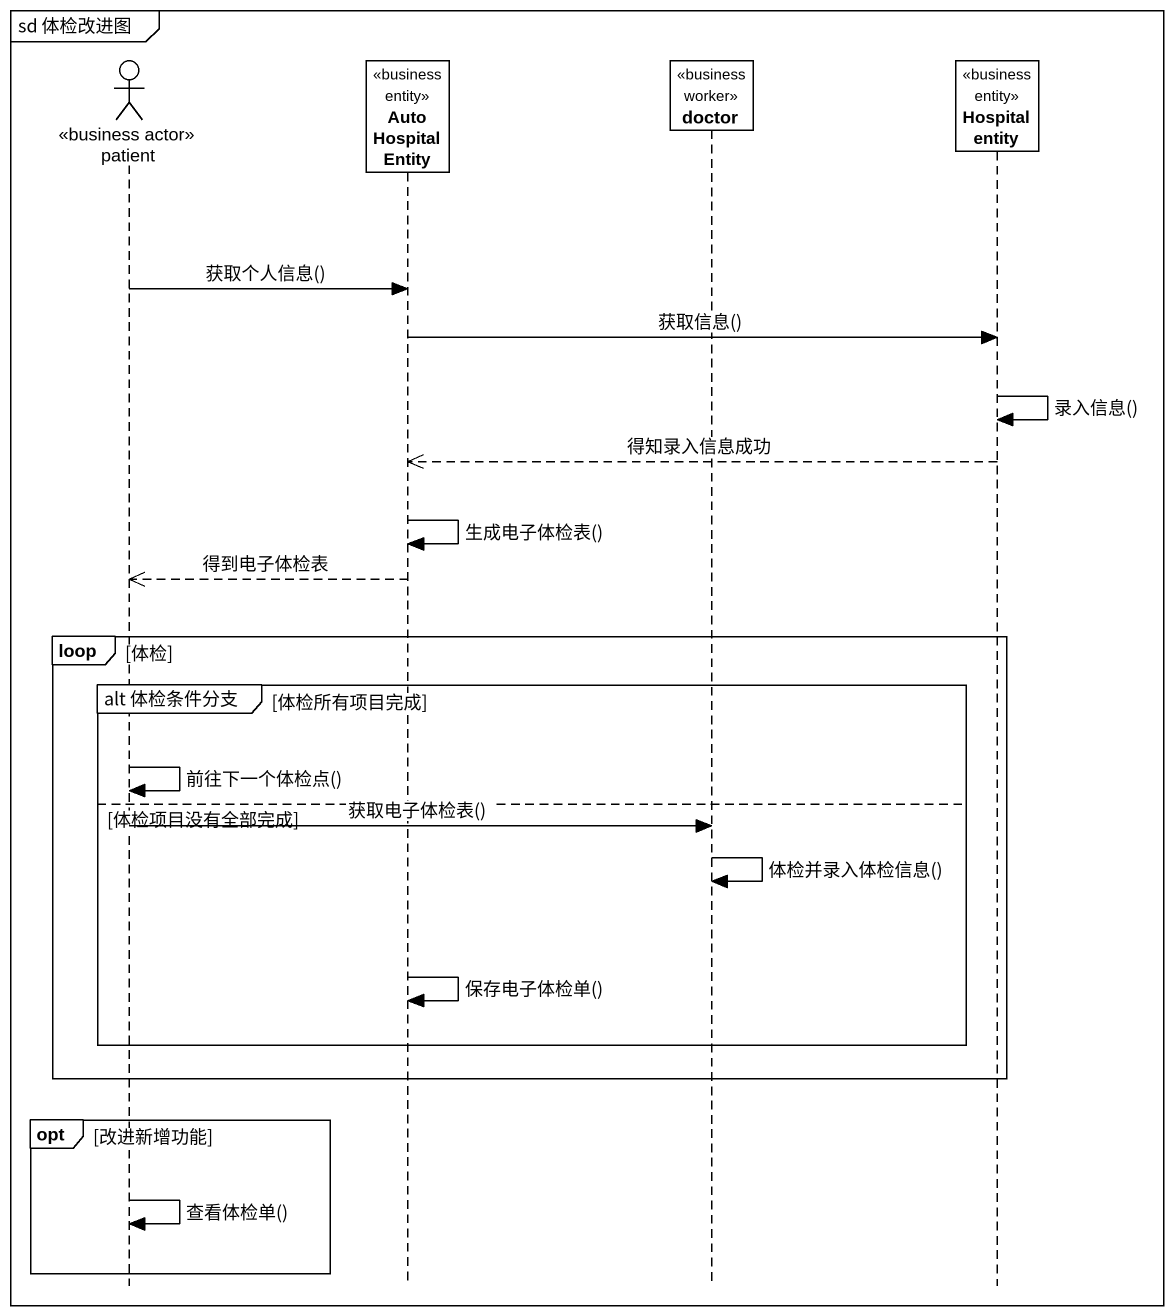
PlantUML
@startuml
mainframe sd 体检改进图
hide footbox
actor patient <<business actor>>
participant "Auto Hospital Entity" as Auto_Hospital_Entity <<business entity>>
participant doctor <<business worker>>
participant "Hospital entity" as Hospital_entity <<business entity>>

patient -> Auto_Hospital_Entity : 获取个人信息()
Auto_Hospital_Entity -> Hospital_entity : 获取信息()
Hospital_entity -> Hospital_entity : 录入信息()
Hospital_entity -->> Auto_Hospital_Entity : 得知录入信息成功
Auto_Hospital_Entity -> Auto_Hospital_Entity : 生成电子体检表()
Auto_Hospital_Entity -->> patient : 得到电子体检表
loop 体检
  group alt 体检条件分支 [体检所有项目完成]
    patient -> patient : 前往下一个体检点()
  else 体检项目没有全部完成
    patient -> doctor : 获取电子体检表()
    doctor -> doctor : 体检并录入体检信息()
    Auto_Hospital_Entity -> Auto_Hospital_Entity : 保存电子体检单()
  end
end
opt 改进新增功能
  patient -> patient : 查看体检单()
end
@enduml
